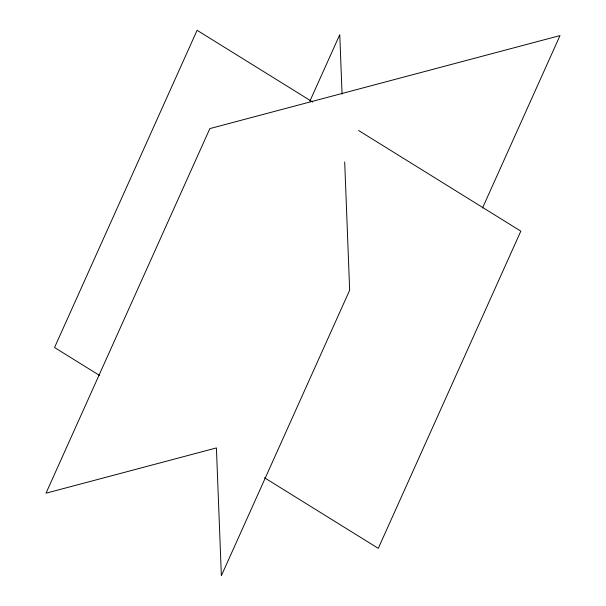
<?xml version="1.0" encoding="UTF-8"?>
<svg xmlns="http://www.w3.org/2000/svg" width="606" height="606" viewBox="0 0 606 606"><rect width="100%" height="100%" fill="white"/><g stroke="black" fill="none" stroke-linecap="round" stroke-linejoin="round"><path stroke-width="0.91" d="M309.908 101.088L339.761 34.678L342.064 94.081M482.527 207.972L560.005 35.58L209.858 128.593L45.995 493.201L216.41 447.932L221.364 575.7L349.662 290.213L344.693 161.976M312.779 102.066L197.094 30.3L54.54 347.511L99.414 375.349M358.563 130.472L520.834 231.151L378.28 548.354L264.489 477.763"/></g></svg>
